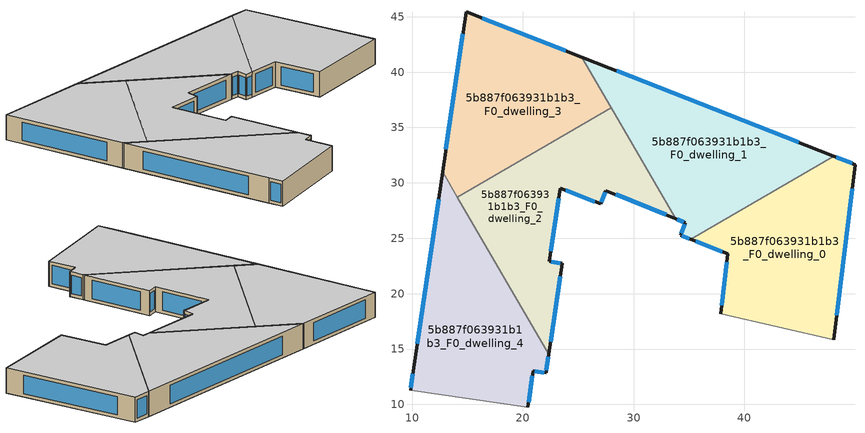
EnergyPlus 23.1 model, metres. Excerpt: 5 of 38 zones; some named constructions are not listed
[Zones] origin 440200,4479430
5b887f063931b1b3_F0_dwelling_0
 floor ground (EU_floor_Construction): 48.06,15.84 49.99,31.65 48.05,32.41 35.15,24.92 38.48,23.59 37.85,18.19 z0
 wall outside (EU_wall_Construction): 37.85,18.19 38.48,23.59 35.15,24.92 / 48.05,32.41 49.99,31.65 48.06,15.84 z0:3
 wall to 5b887f063931b1b3_F0_dwelling_1 (EU_wall_Construction): 35.15,24.92 48.05,32.41 z0:3
 wall adiabatic (EU_wall_Construction): 48.06,15.84 37.85,18.19 z0:3
 window (EU_Window_Construction): 37.94,18.94 38.39,22.85 / 38.02,23.78 35.61,24.73 / 48.32,32.31 49.72,31.76 / 49.72,29.46 48.33,18.03 z0.42:2.58
 ceiling to 5b887f063931b1b3_F1_dwelling_0 (EU_floor_Construction): 49.99,31.65 48.06,15.84 37.85,18.19 38.48,23.59 35.15,24.92 48.05,32.41 z3
5b887f063931b1b3_F0_dwelling_1
 floor ground (EU_floor_Construction): 48.05,32.41 25.33,41.34 33.8,26.76 34.67,26.41 34.24,25.27 35.15,24.92 z0
 wall outside (EU_wall_Construction): 25.33,41.34 48.05,32.41 / 35.15,24.92 34.24,25.27 34.67,26.41 33.8,26.76 z0:3
 wall to 5b887f063931b1b3_F0_dwelling_2 (EU_wall_Construction): 33.8,26.76 27.99,36.77 z0:3
 wall to 5b887f063931b1b3_F0_dwelling_3 (EU_wall_Construction): 27.99,36.77 25.33,41.34 z0:3
 window (EU_Window_Construction): 34.3,25.43 34.61,26.25 / 34.55,26.46 33.92,26.71 / 28.49,40.1 44.9,33.65 / 35.02,24.96 34.37,25.22 z0.42:2.58
 ceiling to 5b887f063931b1b3_F1_dwelling_1 (EU_floor_Construction): 48.05,32.41 35.15,24.92 34.24,25.27 34.67,26.41 33.8,26.76 25.33,41.34 z3
5b887f063931b1b3_F0_dwelling_2
 floor ground (EU_floor_Construction): 22.34,14.51 23.55,22.73 22.4,22.9 23.38,29.52 27.02,28.1 27.5,29.31 33.8,26.76 27.99,36.77 14.1,28.7 z0
 wall outside (EU_wall_Construction): 33.8,26.76 27.5,29.31 27.02,28.1 23.38,29.52 22.4,22.9 23.55,22.73 22.34,14.51 z0:3
 wall to 5b887f063931b1b3_F0_dwelling_3 (EU_wall_Construction): 14.1,28.7 27.99,36.77 z0:3
 wall to 5b887f063931b1b3_F0_dwelling_4 (EU_wall_Construction): 22.34,14.51 14.1,28.7 z0:3
 window (EU_Window_Construction): 27.44,29.14 27.09,28.27 / 26.51,28.3 23.88,29.32 / 23.24,28.6 22.53,23.82 / 22.56,22.88 23.39,22.75 / 23.38,21.59 22.51,15.65 / 32.93,27.12 28.38,28.96 z0.42:2.58
 ceiling to 5b887f063931b1b3_F1_dwelling_2 (EU_floor_Construction): 27.99,36.77 33.8,26.76 27.5,29.31 27.02,28.1 23.38,29.52 22.4,22.9 23.55,22.73 22.34,14.51 14.1,28.7 z3
5b887f063931b1b3_F0_dwelling_3
 floor ground (EU_floor_Construction): 27.99,36.77 25.33,41.34 14.87,45.45 12.76,31.01 14.1,28.7 z0
 wall outside (EU_wall_Construction): 12.76,31.01 14.87,45.45 25.33,41.34 z0:3
 wall to 5b887f063931b1b3_F0_dwelling_4 (EU_wall_Construction): 14.1,28.7 12.76,31.01 z0:3
 window (EU_Window_Construction): 13.05,33.02 14.58,43.45 / 16.32,44.88 23.88,41.91 z0.42:2.58
 ceiling to 5b887f063931b1b3_F1_dwelling_3 (EU_floor_Construction): 25.33,41.34 27.99,36.77 14.1,28.7 12.76,31.01 14.87,45.45 z3
5b887f063931b1b3_F0_dwelling_4
 floor ground (EU_floor_Construction): 20.45,9.74 20.94,13.02 22.1,12.85 22.34,14.51 12.76,31.01 10.12,13 9.86,11.26 z0
 wall outside (EU_wall_Construction): 22.34,14.51 22.1,12.85 20.94,13.02 20.45,9.74 / 9.86,11.26 10.12,13 12.76,31.01 z0:3
 wall adiabatic (EU_wall_Construction): 20.45,9.74 9.86,11.26 z0:3
 window (EU_Window_Construction): 22.31,14.28 22.13,13.08 / 21.94,12.87 21.1,13 / 20.87,12.57 20.52,10.2 / 9.89,11.5 10.08,12.76 / 10.48,15.5 12.39,28.51 z0.42:2.58
 ceiling to 5b887f063931b1b3_F1_dwelling_4 (EU_floor_Construction): 12.76,31.01 22.34,14.51 22.1,12.85 20.94,13.02 20.45,9.74 9.86,11.26 10.12,13 z3
[SCHEDULE:FILE] Column Number=1; Rows to Skip at Top=0; Number of Hours of Data=8760; Column Separator=Comma; Interpolate to Timestep=No; Minutes per Item=60; Adjust Schedule for Daylight Savings=Yes
Name | File
EU_Step8_GainSchedule_5b887f063931b1b3_F4_dwelling_4_f000 | ../../schedules/5b887f063931b1b3/5b887f063931b1b3_F4_dwelling_4_f000_gain.csv
EU_Step8_GainSchedule_5b887f063931b1b3_F5_dwelling_0_f000 | ../../schedules/5b887f063931b1b3/5b887f063931b1b3_F5_dwelling_0_f000_gain.csv
EU_Step8_GainSchedule_5b887f063931b1b3_F5_dwelling_1_f000 | ../../schedules/5b887f063931b1b3/5b887f063931b1b3_F5_dwelling_1_f000_gain.csv
EU_Step8_GainSchedule_5b887f063931b1b3_F5_dwelling_2_f000 | ../../schedules/5b887f063931b1b3/5b887f063931b1b3_F5_dwelling_2_f000_gain.csv
EU_Step8_GainSchedule_5b887f063931b1b3_F5_dwelling_3_f000 | ../../schedules/5b887f063931b1b3/5b887f063931b1b3_F5_dwelling_3_f000_gain.csv
EU_Step8_GainSchedule_5b887f063931b1b3_F5_dwelling_4_f000 | ../../schedules/5b887f063931b1b3/5b887f063931b1b3_F5_dwelling_4_f000_gain.csv
